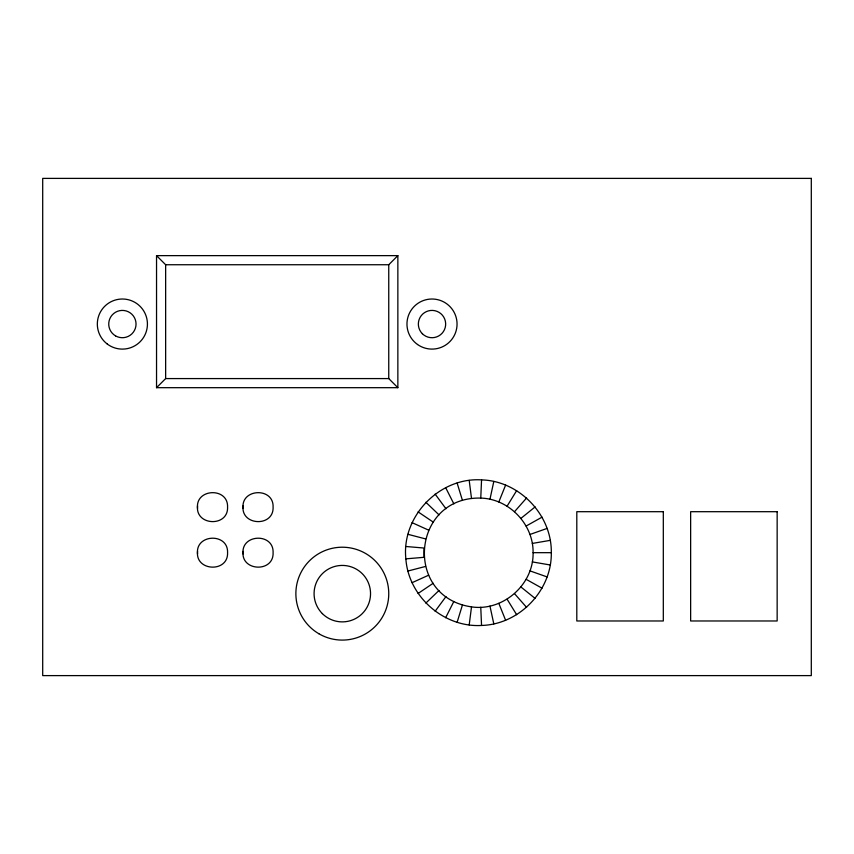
<?xml version="1.0" encoding="UTF-8"?>
<svg xmlns="http://www.w3.org/2000/svg" width="854" height="854" viewBox="0 0 854 854"><rect width="100%" height="100%" fill="white"/><g stroke="black" fill="none" stroke-linecap="round" stroke-linejoin="round"><path stroke-width="1.28" d="M197.562 505.867C195.064 525.872 228.36 527.345 227.57 507.137C228.36 486.951 195.054 488.371 197.562 508.408M197.562 551.396C195.064 571.401 228.36 572.885 227.57 552.677C228.36 532.49 195.054 533.899 197.562 553.947M243.102 505.867C240.593 525.872 273.888 527.345 273.099 507.137C273.899 486.951 240.593 488.371 243.102 508.408M243.102 551.396C240.593 571.401 273.888 572.885 273.099 552.677C273.899 532.49 240.593 533.899 243.102 553.947M480.77 498.085C411.756 496.42 403.109 596.882 471.515 606.874C502.953 611.635 533.825 584.467 533.088 552.677C533.547 524.303 509.133 498.832 480.77 498.085L481.549 479.884C439.234 477.108 401.295 516.702 405.863 558.847C408.468 596.594 443.781 627.669 481.549 625.459C519.36 624.455 551.908 590.498 551.31 552.677C551.908 514.845 519.36 480.887 481.549 479.884M469.198 624.936L471.515 606.874M489.961 499.259L493.804 481.453M457.114 622.331L462.452 604.92M498.821 501.971L505.621 485.072M445.649 617.72L453.858 601.462M507.105 506.144L516.649 490.634M435.134 611.25L445.959 596.604M514.556 511.653L526.587 497.978M156.538 387.684L165.644 378.578L388.751 378.578L397.857 387.684L397.857 255.634L156.538 255.634L156.538 387.684L397.857 387.684M156.538 255.634L165.644 264.74L388.751 264.74L397.857 255.634M425.858 603.084L439.009 590.477M520.961 518.346L535.138 506.902M418.097 593.466L433.181 583.271M526.149 526.021L542.055 517.14M412.066 582.684L428.665 575.18M529.971 534.465L547.147 528.402M407.945 571.027L425.58 566.437M532.309 543.432L550.254 540.358M405.863 558.847L424.011 557.31L424.011 548.033L405.863 546.496M533.088 552.677L551.31 552.677M532.309 561.911L550.254 564.985M407.945 534.316L425.58 538.906M529.971 570.878L547.147 576.941M412.066 522.659L428.665 530.163M526.149 579.322L542.055 588.203M418.097 511.877L433.181 522.072M520.961 586.997L535.138 598.44M425.858 502.259L439.009 514.866M514.556 593.69L526.587 607.365M435.134 494.103L445.959 508.738M507.105 599.198L516.649 614.709M445.649 487.623L453.858 503.881M498.821 603.372L505.621 620.271M457.114 483.012L462.452 500.423M489.961 606.084L493.804 623.89M469.198 480.407L471.515 498.469M480.77 607.258L481.549 625.459M388.751 264.74L388.751 378.578M165.644 264.74L165.644 378.578M811.3 178.39L42.7 178.39L42.7 675.61L811.3 675.61L811.3 178.39M663.312 511.695L576.802 511.695L576.802 620.975L663.312 620.975L663.312 511.695M777.151 511.695L690.64 511.695L690.64 620.975L777.151 620.975L777.151 511.695M322.342 613.61A28.235 28.235 0 0 0 369.579 600.96A28.235 28.235 0 0 0 335.003 566.383A28.235 28.235 0 0 0 322.342 613.61M115.557 335.889A13.664 13.664 0 0 0 136.042 324.061A13.664 13.664 0 0 0 115.557 312.233A13.664 13.664 0 0 0 115.557 335.889M422.346 333.722A13.664 13.664 0 0 0 445.201 327.594A13.664 13.664 0 0 0 428.473 310.867A13.664 13.664 0 0 0 422.346 333.722M318.83 633.721A46.447 46.447 0 0 0 388.751 593.946A46.447 46.447 0 0 0 319.343 553.285A46.447 46.447 0 0 0 318.83 633.721M107.284 344.045A25.044 25.044 0 0 0 147.24 327.135A25.044 25.044 0 0 0 112.621 300.992A25.044 25.044 0 0 0 107.284 344.045M417.531 344.493A25.044 25.044 0 0 0 456.943 326.377A25.044 25.044 0 0 0 421.545 301.302A25.044 25.044 0 0 0 417.531 344.493"/></g></svg>
